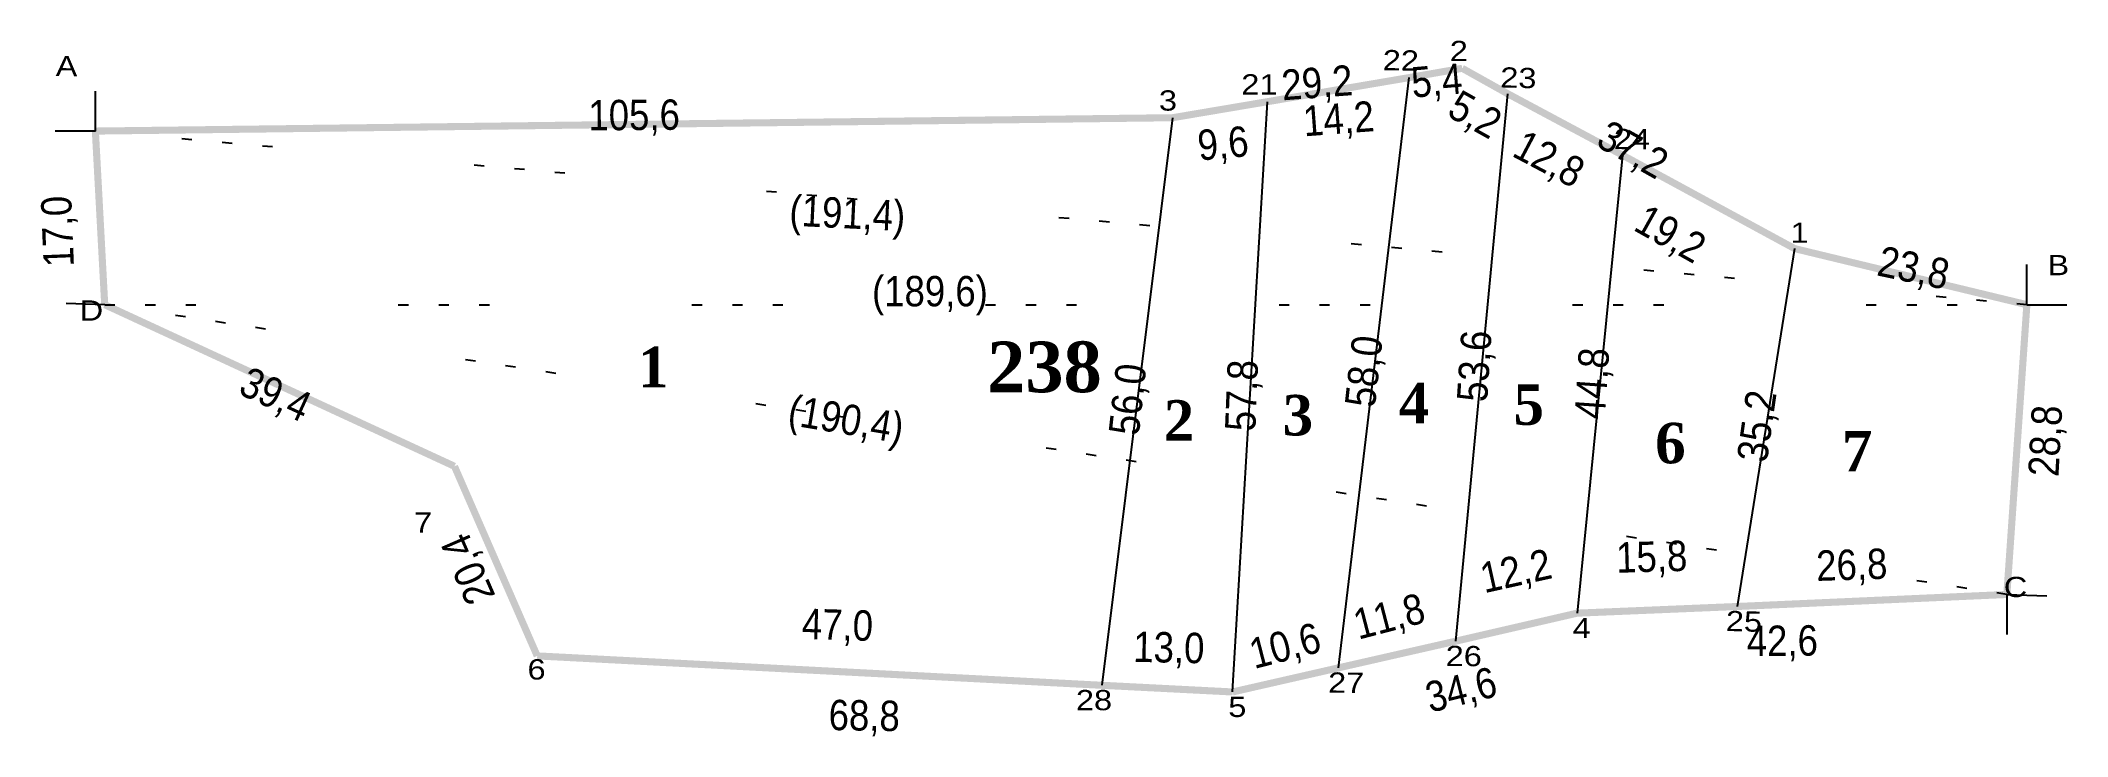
# Model space of a CAD drawing. Header units: metres. Extents: x 57 to 257, y 178 to 247.
import ezdxf
from ezdxf.enums import TextEntityAlignment as Align

# ---------------------------------------------------------------- set-up
doc = ezdxf.new("R2010")
doc.units = ezdxf.units.M
doc.linetypes.add('CHAINLINE', pattern=[29, -10, 1, -3, 1, -3, 1, -10])
doc.layers.add('BOUNDARY', color=1, linetype='Continuous', lineweight=100)
for name, color, linetype in [('BOUNDARY_DIMENSIONS', 220, 'Continuous'), ('CHAIN_LINES', 251, 'CHAINLINE'), ('CHAINLINE_DIMENSIONS', 251, 'Continuous'), ('DIMENSIONS', 200, 'Continuous'), ('SEPARATION_LINE', 7, 'Continuous'), ('STONES', 7, 'Continuous'), ('SUBDIVISION', 130, 'Continuous'), ('SUBDIVISION_LINES', 3, 'Continuous'), ('SURVEY_NUMBER', 1, 'Continuous')]:
    doc.layers.add(name, color=color, linetype=linetype)
doc.styles.add('TIMES_NEW_ROMAN', font='timesbd.ttf')

msp = doc.modelspace()

# ---------------------------------------------------------------- linework, layer by layer
at = {"layer": 'BOUNDARY', "const_width": 0.7}
for points in [[(192.1134635, 243.0096865), (197.38768349999998, 243.932675)], [(197.38768349999998, 243.932675), (201.8707705, 241.42742049999998)], [(178.1367805, 240.63628749999998), (192.1134635, 243.0096865)], [(168.77504, 239.05402149999998), (178.1367805, 240.63628749999998)], [(201.8707705, 241.42742049999998), (213.21034349999996, 235.36206749999997)], [(62.367651499999994, 237.73546649999997), (168.77504, 239.05402149999998)], [(63.290639999999996, 220.59425149999998), (62.367651499999994, 237.73546649999997)], [(213.21034349999996, 235.36206749999997), (230.21970299999998, 226.13218249999997)], [(230.21970299999998, 226.13218249999997), (253.16255999999998, 220.59425149999998)], [(97.83678099999999, 204.63973599999997), (63.290639999999996, 220.59425149999998)], [(253.16255999999998, 220.59425149999998), (251.18472749999998, 191.981608)], [(106.011822, 185.91625499999998), (97.83678099999999, 204.63973599999997)], [(251.18472749999998, 191.981608), (224.54991649999997, 190.7949085)], [(208.72725649999998, 190.135631), (196.72840599999998, 187.36666549999998)], [(224.54991649999997, 190.7949085), (208.72725649999998, 190.135631)], [(161.78669849999997, 183.01543399999997), (106.011822, 185.91625499999998)], [(196.72840599999998, 187.36666549999998), (185.12512199999998, 184.72955549999998)], [(185.12512199999998, 184.72955549999998), (174.70853749999998, 182.35615649999997)], [(174.70853749999998, 182.35615649999997), (161.78669849999997, 183.01543399999997)]]:
    msp.add_lwpolyline(points, dxfattribs=at)
at = {"layer": 'CHAIN_LINES', "linetype": 'CHAINLINE'}
for points in [[(253.16255999999998, 220.59425149999998), (62.367651499999994, 237.73546649999997)], [(251.18472749999998, 191.981608), (63.290639999999996, 220.59425149999998)], [(63.290639999999996, 220.59425149999998), (253.16255999999998, 220.59425149999998)]]:
    msp.add_lwpolyline(points, dxfattribs=at)
at = {"layer": 'SEPARATION_LINE'}
for points in [[(62.367651499999994, 237.73546649999997), (62.367651499999994, 241.69113149999998)], [(62.367651499999994, 237.73546649999997), (58.4119865, 237.73546649999997)], [(253.16255999999998, 220.59425149999998), (253.16255999999998, 224.54991649999997)], [(63.290639999999996, 220.59425149999998), (59.46683049999999, 220.72610699999998)], [(253.16255999999998, 220.59425149999998), (257.118225, 220.59425149999998)], [(251.18472749999998, 191.981608), (255.14039249999996, 191.8497525)], [(251.18472749999998, 191.981608), (251.18472749999998, 188.02594299999998)]]:
    msp.add_lwpolyline(points, dxfattribs=at)
at = {"layer": 'SUBDIVISION_LINES'}
for points in [[(192.1134635, 243.0096865), (185.12512199999998, 184.72955549999998)], [(174.70853749999998, 182.35615649999997), (178.1367805, 240.63628749999998)], [(201.8707705, 241.42742049999998), (196.72840599999998, 187.36666549999998)], [(168.77504, 239.05402149999998), (161.78669849999997, 183.01543399999997)], [(213.21034349999996, 235.36206749999997), (208.72725649999998, 190.135631)], [(230.21970299999998, 226.13218249999997), (224.54991649999997, 190.7949085)]]:
    msp.add_lwpolyline(points, dxfattribs=at)

# ---------------------------------------------------------------- texts
at = {"layer": 'BOUNDARY_DIMENSIONS', "width": 0.9}
for s, rotation, p in [('29,2', 4.279463530245225, (183.04576623751828, 242.5244592257385)), ('105,6', 0.4639232986260872, (115.5838721834564, 239.33025490954589)), ('37,2', -29.29136217098426, (214.26188789337155, 235.92311329632565)), ('17,0', 92.32153058983273, (58.61372525404357, 227.82785034634398)), ('23,8', -11.888658039627973, (241.9831869257202, 224.2519217823486)), ('39,4', -24.537728476577794, (80.17341934669494, 211.7526819132385)), ('28,8', 86.8636416316674, (254.97227351837157, 207.146962216156)), ('20,4', 113.4985656759521, (99.14412940919493, 194.47038056249997)), ('42,6', 0.6095065766751959, (229.00399915295407, 187.41677123382567)), ('34,6', 13.928341939153688, (197.2657187720642, 182.5961344757385)), ('68,8', -0.9710219310791666, (138.31707942132567, 180.04011432058715))]:
    msp.add_text(s, height=3, rotation=rotation, dxfattribs=at).set_placement(p, align=Align.MIDDLE_CENTER)
at = {"layer": 'CHAINLINE_DIMENSIONS', "width": 0.9}
for s, rotation, p in [('(191,4)', -2.726310993906266, (136.6583390018463, 229.62767309265135)), ('(190,4)', -9.462322208025617, (136.53439450993346, 209.30215259634397))]:
    msp.add_text(s, height=3, rotation=rotation, dxfattribs=at).set_placement(p, align=Align.MIDDLE_CENTER)
msp.add_text('(189,6)', height=3, dxfattribs=at).set_placement((144.8063433470459, 221.93126015365598), align=Align.MIDDLE_CENTER)
at = {"layer": 'DIMENSIONS', "width": 0.9}
for s, rotation, p in [('5,4', 4.8852025681173, (194.86462721984861, 242.73674464926145)), ('14,2', 4.308664916524875, (185.1719361750183, 238.9689801750183)), ('5,2', -29.054604099077146, (198.67195478234862, 239.38498009265135)), ('9,6', 5.237476066812513, (173.7565446529541, 236.54150786541746)), ('12,8', -27.867003849656868, (205.98334386691283, 235.00737588308712)), ('19,2', -29.29136217098426, (217.97098375219724, 227.6050061816101)), ('58,0', 83.57125225117015, (187.65213780810544, 214.02257788677977)), ('53,6', 86.23596513509428, (198.57043151986693, 214.5381293507385)), ('56,0', 83.6598082540901, (164.32161726837157, 211.25492418161008)), ('57,8', 87.64670313389169, (175.5847198728027, 211.63005726397702)), ('44,8', 86.18592516570965, (210.1895294882202, 212.81939644927976)), ('35,2', 81.98290692634467, (226.47170397424316, 208.60858333087157)), ('12,2', 12.528807709151511, (202.67574575219726, 194.32599460513305)), ('15,8', 1.6180945327374552, (216.10127372793576, 195.71773648971555)), ('26,8', 1.8676788394341726, (235.86311679043575, 194.92594356838987)), ('47,0', -1.827968244305005, (135.6760139172821, 188.9957456750183)), ('11,8', 14.582942329484078, (190.15409270147703, 189.84620721176145)), ('13,0', -1.3019526725788753, (168.4117774536743, 186.75617389117429)), ('10,6', 14.470294100065889, (179.86936370147703, 186.94472629043577))]:
    msp.add_text(s, height=3, rotation=rotation, dxfattribs=at).set_placement(p, align=Align.MIDDLE_CENTER)
at = {"layer": 'STONES', "width": 1.2}
for s, p in [('2', (197.0507936632385, 245.64283697204587)), ('21', (177.34827913748168, 242.34644947204586)), ('3', (168.31749723013303, 240.7569323852844)), ('1', (230.6970192661743, 227.7032378852844)), ('B', (256.2703951007385, 224.5037702941284)), ('D', (61.97801825606536, 220.0206832941284)), ('7', (94.74278815145873, 199.0905943852844)), ('4', (209.19073051397703, 188.6740098852844)), ('28', (161.01072759484862, 181.5538128852844)), ('5', (175.17135159265135, 180.88728429852293))]:
    msp.add_text(s, height=2, dxfattribs=at).set_placement(p, align=Align.MIDDLE_CENTER)
for s, rotation, p in [('A', -0.6095065766751959, (59.52286747793578, 244.1502397941284)), ('22', -0.9710219310791666, (191.3210106573486, 244.71984847204587)), ('23', -1.5343414997007685, (202.93418542941282, 242.9984758852844)), ('24', -0.4982116126136419, (214.15442533895873, 236.94037397204588)), ('C', -0.8550973962667232, (252.04178824999997, 192.72527495147702)), ('25', -1.548157698977968, (225.21380540145873, 189.3332873852844)), ('26', -0.5070290609147755, (197.53734078015134, 185.9050443852844)), ('9', -180, (105.9557850220642, 184.5864893852844)), ('27', -0.5025816667210311, (185.9221862441101, 183.27518547204588))]:
    msp.add_text(s, height=2, rotation=rotation, dxfattribs=at).set_placement(p, align=Align.MIDDLE_CENTER)
at = {"layer": 'SUBDIVISION', "style": 'TIMES_NEW_ROMAN'}
for s, p in [('1', (117.47467957058714, 214.43396640295407)), ('4', (192.61846427056884, 210.8738679029541)), ('5', (203.95605750659178, 210.7341013948669)), ('2', (169.4006937036743, 209.16830928454587)), ('3', (181.14901553454587, 209.68782027645872)), ('7', (236.3958101132202, 206.12706990295408))]:
    msp.add_text(s, height=4, dxfattribs=at).set_placement(p, align=Align.MIDDLE_CENTER)
msp.add_text('9', height=4, rotation=-180, dxfattribs=at).set_placement((217.9432992478027, 206.91885477645872), align=Align.MIDDLE_CENTER)
at = {"layer": 'SURVEY_NUMBER', "style": 'TIMES_NEW_ROMAN'}
msp.add_text('238', height=5, dxfattribs=at).set_placement((156.11592412996671, 214.45143822244262), align=Align.MIDDLE_CENTER)

doc.saveas('drawing.dxf')
